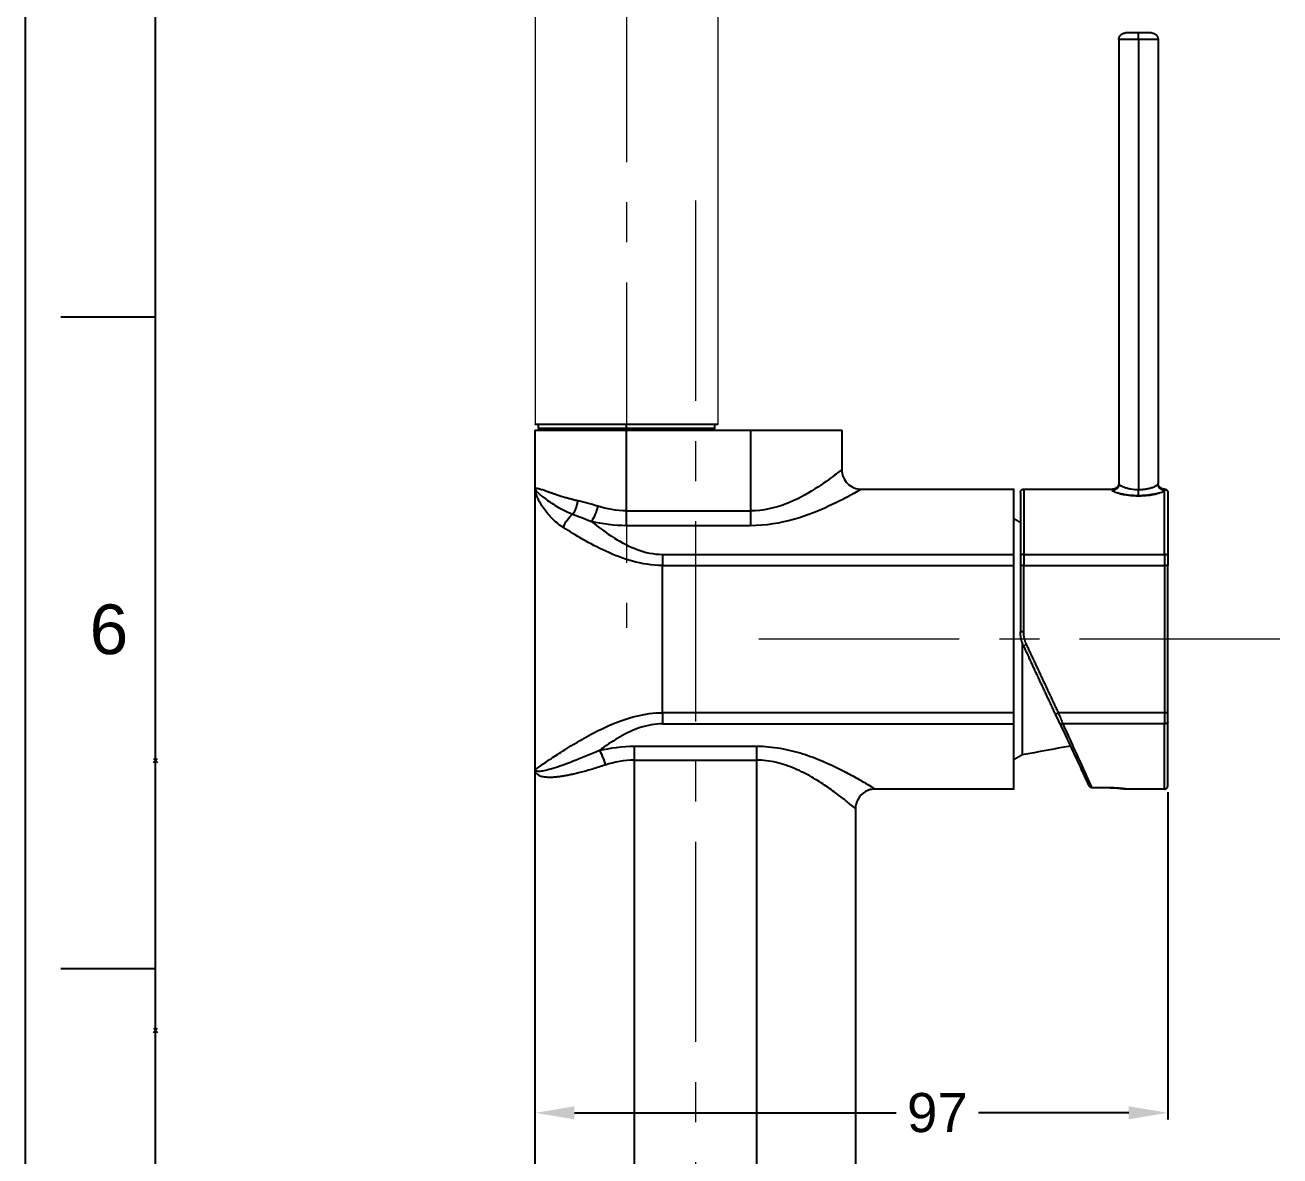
# Model space of a CAD drawing. Header units: inches. Extents: x 5272 to 5866, y -631 to 209.
# Drawn here: x 5272.3 to 5464.7, y -439.7 to -266.2 of the extents above; entities that cross this region are included whole.
import ezdxf

# ---------------------------------------------------------------- set-up
doc = ezdxf.new("R2010")
doc.units = ezdxf.units.IN
doc.header["$LTSCALE"] = 4.84
doc.header["$MEASUREMENT"] = 0
doc.header["$PDMODE"] = 3
doc.header["$PDSIZE"] = 0.3125
doc.linetypes.add('CENTERX2', pattern=[20.32, 12.7, -2.54, 2.54, -2.54])
doc.layers.get('0').update_dxf_attribs({"linetype": 'CONTINUOUS', "lineweight": 13})
doc.layers.get('Defpoints').update_dxf_attribs({"linetype": 'CONTINUOUS'})
doc.layers.add('CENTER', color=1, linetype='CENTERX2', lineweight=15)
doc.layers.add('DIM', color=3, linetype='CONTINUOUS', lineweight=9)
doc.layers.add('FORM', color=7, linetype='CONTINUOUS')
doc.styles.get("Standard").update_dxf_attribs({"font": 'arial.ttf'})
doc.dimstyles.new('사본 DIMSTYLE_1', dxfattribs={"dimtxt": 6, "dimasz": 6, "dimexe": 1, "dimexo": 1, "dimgap": 2, "dimtad": 1, "dimtih": 1, "dimtoh": 1, "dimdec": 1, "dimdsep": 46, "dimtxsty": 'Standard', "dimcen": 0, "dimclrd": 3, "dimclre": 3, "dimclrt": 4, "dimazin": 0, "dimtp": 0.3, "dimtm": 0.3, "dimtfac": 1, "dimtdec": 1, "dimtofl": 0, "dimtmove": 0, "dimatfit": 3, "dimfxl": 1, "dimtolj": 1, "dimtzin": 0, "dimarcsym": 0})

# ---------------------------------------------------------------- blocks, each defined once
blk = doc.blocks.new('*D9')
at = {"layer": 'Defpoints', "color": 0, "transparency": 16777216}
for p in [(5447.49, -382.86), (5350.49, -433.04), (5447.49, -433.04)]:
    blk.add_point(p, dxfattribs=at)
at = {"layer": 'DIM', "color": 3, "lineweight": -2, "transparency": 16777216}
for p, q in [((5447.49, -383.86), (5447.49, -434.04)), ((5356.49, -433.04), (5405.85, -433.04)), ((5441.49, -433.04), (5418.45, -433.04))]:
    blk.add_line(p, q, dxfattribs=at)
at = {"layer": 'DIM', "color": 3, "transparency": 16777216}
for points in [[(5356.49, -432.04), (5356.49, -434.04), (5350.49, -433.04)], [(5441.49, -432.04), (5441.49, -434.04), (5447.49, -433.04)]]:
    blk.add_solid(points, dxfattribs=at)
at = {"layer": 'DIM', "color": 4, "transparency": 16777216, "insert": (5412.15, -433.04), "char_height": 6, "attachment_point": 5}
blk.add_mtext('\\A1;97', dxfattribs=at)

msp = doc.modelspace()

# ---------------------------------------------------------------- linework, layer by layer
for points in [[(5350.49, -160.38), (5350.49, -243.87), (5350.49, -327.36)], [(5378.49, -160.38), (5378.49, -243.87), (5378.49, -327.36)]]:
    msp.add_open_spline(points, degree=2)
at = {"lineweight": -3}
for points, weights in [([(5439.99, -268.36), (5439.99, -267.36), (5440.99, -267.36)], [1, 0.707106781191, 1]), ([(5442.99, -267.36), (5440.99, -267.36), (5440.99, -267.36)], [1, 0.70710678119, 1]), ([(5442.99, -268.36), (5442.99, -267.36), (5442.99, -267.36)], [1, 0.70710678118, 1]), ([(5444.99, -267.36), (5444.99, -267.36), (5442.99, -267.36)], [1, 0.70710678119, 1]), ([(5444.99, -267.36), (5445.99, -267.36), (5445.99, -268.36)], [1, 0.707106781191, 1]), ([(5442.99, -268.36), (5439.99, -268.36), (5439.99, -268.36)], [1, 0.70710678119, 1]), ([(5445.99, -268.36), (5445.99, -268.36), (5442.99, -268.36)], [1, 0.70710678119, 1]), ([(5364.49, -328.36), (5350.49, -328.36), (5350.49, -328.36)], [1, 0.707106781187, 1]), ([(5364.49, -328.06), (5350.99, -328.06), (5350.99, -328.06)], [1, 0.707106781187, 1]), ([(5377.99, -328.06), (5377.99, -328.06), (5364.49, -328.06)], [1, 0.707106781187, 1]), ([(5397.49, -328.36), (5397.49, -328.36), (5383.49, -328.36)], [1, 0.707106781187, 1]), ([(5439.99, -336.36), (5439.99, -337.36), (5438.99, -337.36)], [1, 0.707106781187, 1]), ([(5423.89, -347.36), (5423.89, -337.36), (5423.89, -337.36)], [1, 0.884627810939, 1]), ([(5424.89, -337.86), (5424.89, -337.36), (5425.39, -337.36)], [1, 0.707106781189, 1]), ([(5424.89, -337.86), (5424.89, -337.86), (5424.89, -347.65)], [1, 0.884627810939, 1]), ([(5425.39, -337.36), (5425.39, -337.36), (5425.39, -347.36)], [1, 0.884627810939, 1]), ([(5438.99, -337.54), (5438.99, -337.36), (5438.99, -337.36)], [1, 0.998037259237, 1]), ([(5446.99, -337.36), (5446.99, -337.36), (5446.99, -337.54)], [1, 0.998037259237, 1]), ([(5446.99, -347.36), (5446.99, -338.83), (5446.99, -337.54)], [1, 0.912092442077, 1]), ([(5447.49, -337.86), (5447.49, -337.86), (5447.49, -347.65)], [1, 0.884627810939, 1]), ([(5364.49, -342.96), (5364.49, -342.06), (5364.49, -340.69)], [1, 0.909353109041, 1]), ([(5383.49, -340.69), (5383.49, -342.06), (5383.49, -342.96)], [1, 0.909353109041, 1]), ([(5369.99, -347.36), (5369.99, -348.13), (5369.99, -349.06)], [1, 0.955248658723, 1]), ([(5423.89, -349.06), (5423.89, -348.13), (5423.89, -347.36)], [1, 0.955248658726, 1]), ([(5425.39, -347.36), (5424.89, -347.36), (5424.89, -347.65)], [1, 0.707106781187, 1]), ([(5424.89, -347.65), (5424.89, -348.28), (5424.89, -349.06)], [1, 0.95524865873, 1]), ([(5425.39, -347.36), (5425.39, -348.13), (5425.39, -349.06)], [1, 0.95524865873, 1]), ([(5447.49, -347.65), (5447.49, -347.36), (5446.99, -347.36)], [1, 0.707106781187, 1]), ([(5446.99, -347.36), (5446.99, -348.13), (5446.99, -349.06)], [1, 0.95524865873, 1]), ([(5447.49, -347.65), (5447.49, -348.28), (5447.49, -349.06)], [1, 0.95524865873, 1]), ([(5425.39, -349.06), (5424.89, -349.06), (5424.89, -349.06)], [1, 0.707106781188, 1]), ([(5447.49, -349.06), (5447.49, -349.06), (5446.99, -349.06)], [1, 0.707106781188, 1]), ([(5425.39, -359.25), (5424.89, -359.25), (5424.89, -359.25)], [1, 0.707106781188, 1]), ([(5425.36, -361.37), (5424.89, -360.36), (5424.89, -359.25)], [1, 0.97629600712, 1]), ([(5425.81, -361.16), (5425.39, -360.25), (5425.39, -359.25)], [1, 0.97629600712, 1]), ([(5425.36, -361.37), (5425.36, -361.37), (5425.81, -361.16)], [1, 0.707106781193, 1]), ([(5369.99, -371.66), (5369.99, -372.59), (5369.99, -373.36)], [1, 0.955248658729, 1]), ([(5423.89, -373.36), (5423.89, -372.59), (5423.89, -371.66)], [1, 0.955248658727, 1]), ([(5430.26, -371.88), (5430.26, -371.88), (5430.71, -371.66)], [1, 0.707106781181, 1]), ([(5447.49, -371.66), (5447.49, -371.66), (5446.99, -371.66)], [1, 0.707106781185, 1]), ([(5446.99, -371.66), (5446.99, -372.59), (5446.99, -373.36)], [1, 0.955248658727, 1]), ([(5447.49, -373.08), (5447.49, -373.36), (5446.99, -373.36)], [1, 0.707106781187, 1]), ([(5447.49, -373.08), (5447.49, -372.44), (5447.49, -371.66)], [1, 0.955248658727, 1]), ([(5447.49, -382.86), (5447.49, -382.86), (5447.49, -373.08)], [1, 0.884627810939, 1]), ([(5423.89, -383.36), (5423.89, -383.36), (5423.89, -373.36)], [1, 0.884627810939, 1]), ([(5446.99, -383.36), (5446.99, -383.36), (5446.99, -373.36)], [1, 0.884627810939, 1]), ([(5365.69, -378.93), (5365.69, -377.67), (5365.69, -376.79)], [1, 0.921954445729, 1]), ([(5384.39, -376.79), (5384.39, -377.67), (5384.39, -378.93)], [1, 0.921954445729, 1]), ([(5446.99, -383.36), (5447.49, -383.36), (5447.49, -382.86)], [1, 0.707106781184, 1]), ([(5435.84, -383.16), (5435.84, -383.16), (5435.84, -383.15)], [1, 0.997730631385, 1]), ([(5438.06, -383.15), (5438.06, -383.16), (5438.06, -383.16)], [1, 0.997735434421, 1])]:
    msp.add_rational_spline(points, weights, degree=2, dxfattribs=at)
for points, degree in [([(5439.99, -268.36), (5439.99, -302.46), (5439.99, -336.55)], 2), ([(5442.99, -268.36), (5442.99, -302.88), (5442.99, -337.41)], 2), ([(5445.99, -268.36), (5445.99, -302.46), (5445.99, -336.55)], 2), ([(5350.49, -337.36), (5350.49, -332.86), (5350.49, -328.36)], 2), ([(5350.99, -328.06), (5350.99, -327.71), (5350.99, -327.36)], 2), ([(5351.74, -328.36), (5351.74, -328.21), (5351.74, -328.06)], 2), ([(5363.49, -328.36), (5363.49, -328.21), (5363.49, -328.06)], 2), ([(5364.49, -328.06), (5364.49, -327.71), (5364.49, -327.36)], 2), ([(5364.49, -328.36), (5364.49, -328.21), (5364.49, -328.06)], 2), ([(5364.49, -340.69), (5364.49, -334.53), (5364.49, -328.36)], 2), ([(5383.49, -328.36), (5373.99, -328.36), (5364.49, -328.36)], 2), ([(5365.49, -328.06), (5365.49, -328.21), (5365.49, -328.36)], 2), ([(5377.24, -328.06), (5377.24, -328.21), (5377.24, -328.36)], 2), ([(5377.99, -327.36), (5377.99, -327.71), (5377.99, -328.06)], 2), ([(5383.49, -328.36), (5383.49, -334.53), (5383.49, -340.69)], 2), ([(5397.49, -328.36), (5397.49, -331.36), (5397.49, -334.36)], 2), ([(5397.49, -334.36), (5397.49, -335.09), (5398.11, -336.74), (5399.77, -337.36), (5400.49, -337.36)], 3), ([(5356.96, -339.13), (5356.9, -339.12), (5356.78, -339.1), (5356.58, -339.05), (5356.36, -338.99), (5356.11, -338.93), (5355.85, -338.86), (5355.57, -338.79), (5355.27, -338.71), (5354.96, -338.61), (5354.64, -338.52), (5354.28, -338.41), (5354, -338.32), (5353.73, -338.23), (5353.49, -338.14), (5353.26, -338.07), (5353.05, -337.99), (5352.86, -337.93), (5352.68, -337.86), (5352.53, -337.81), (5352.36, -337.75), (5352.32, -337.73), (5351.87, -337.57), (5351.58, -337.48), (5351.31, -337.39), (5351.08, -337.33), (5350.89, -337.29), (5350.74, -337.26), (5350.62, -337.26), (5350.55, -337.27), (5350.5, -337.31), (5350.49, -337.34), (5350.49, -337.36)], 3), ([(5350.49, -380.36), (5350.49, -358.86), (5350.49, -337.36)], 2), ([(5400.49, -337.36), (5412.19, -337.36), (5423.89, -337.36)], 2), ([(5425.39, -337.36), (5432.19, -337.36), (5438.99, -337.36)], 2), ([(5360.06, -339.97), (5358.98, -339.62), (5357.94, -339.34), (5356.96, -339.13)], 3), ([(5360.06, -339.97), (5359.95, -340.41), (5359.67, -341.34), (5359.28, -342.06), (5359.1, -342.32)], 3), ([(5364.49, -340.69), (5362.95, -340.69), (5361.46, -340.42), (5360.06, -339.97)], 3), ([(5356.25, -341.2), (5357.14, -341.52), (5358.08, -341.89), (5359.1, -342.32)], 3), ([(5364.49, -342.96), (5362.62, -342.96), (5360.81, -342.72), (5359.1, -342.32)], 3), ([(5364.49, -340.69), (5373.99, -340.69), (5383.49, -340.69)], 2), ([(5423.89, -341.86), (5424.39, -342.15), (5424.89, -342.44)], 2), ([(5383.49, -342.96), (5373.99, -342.96), (5364.49, -342.96)], 2), ([(5369.99, -347.36), (5396.94, -347.36), (5423.89, -347.36)], 2), ([(5425.39, -347.36), (5436.19, -347.36), (5446.99, -347.36)], 2), ([(5369.99, -371.66), (5369.99, -360.36), (5369.99, -349.06)], 2), ([(5369.99, -349.06), (5396.94, -349.06), (5423.89, -349.06)], 2), ([(5423.89, -371.66), (5423.89, -360.36), (5423.89, -349.06)], 2), ([(5424.89, -349.06), (5424.89, -354.16), (5424.89, -359.25)], 2), ([(5425.39, -359.25), (5425.39, -354.16), (5425.39, -349.06)], 2), ([(5425.39, -349.06), (5436.19, -349.06), (5446.99, -349.06)], 2), ([(5446.99, -349.06), (5446.99, -360.36), (5446.99, -371.66)], 2), ([(5447.49, -371.66), (5447.49, -360.36), (5447.49, -349.06)], 2), ([(5430.26, -371.88), (5427.81, -366.62), (5425.36, -361.37)], 2), ([(5430.71, -371.66), (5428.26, -366.41), (5425.81, -361.16)], 2), ([(5423.89, -371.66), (5396.94, -371.66), (5369.99, -371.66)], 2), ([(5430.92, -373.29), (5430.72, -372.87), (5430.49, -372.38), (5430.26, -371.88)], 3), ([(5430.71, -371.66), (5430.95, -372.27), (5431.18, -372.86), (5431.37, -373.36)], 3), ([(5446.99, -371.66), (5438.85, -371.66), (5430.71, -371.66)], 2), ([(5431.37, -373.36), (5431.27, -373.39), (5431.06, -373.42), (5430.94, -373.34), (5430.92, -373.29)], 3), ([(5369.99, -373.36), (5396.94, -373.36), (5423.89, -373.36)], 2), ([(5446.99, -373.36), (5439.18, -373.36), (5431.37, -373.36)], 2), ([(5360.33, -377.46), (5362.05, -377.04), (5363.83, -376.79), (5365.69, -376.79)], 3), ([(5365.69, -376.79), (5375.04, -376.79), (5384.39, -376.79)], 2), ([(5432.54, -376.77), (5430.08, -377.22), (5427.63, -377.67), (5425.17, -378.13)], 3), ([(5365.69, -378.93), (5364.13, -378.93), (5362.65, -379.21), (5361.22, -379.69)], 3), ([(5365.69, -460.36), (5365.69, -419.65), (5365.69, -378.93)], 2), ([(5365.69, -378.93), (5375.04, -378.93), (5384.39, -378.93)], 2), ([(5384.39, -378.93), (5384.39, -419.65), (5384.39, -460.36)], 2), ([(5425.17, -378.13), (5424.53, -378.49), (5423.89, -378.86)], 2), ([(5361.22, -379.69), (5360.88, -379.8), (5360.23, -380.01), (5359.29, -380.3), (5358.4, -380.55), (5357.54, -380.78), (5356.74, -380.99), (5355.99, -381.16), (5355.29, -381.3), (5354.64, -381.41), (5354.03, -381.5), (5353.5, -381.55), (5352.91, -381.59), (5352.41, -381.58), (5351.96, -381.55), (5351.57, -381.48), (5351.23, -381.38), (5350.96, -381.24), (5350.75, -381.07), (5350.6, -380.87), (5350.51, -380.64), (5350.49, -380.46), (5350.49, -380.36)], 3), ([(5350.49, -460.36), (5350.49, -420.36), (5350.49, -380.36)], 2), ([(5435.84, -383.15), (5435.64, -383.15), (5435.46, -383.04), (5435.38, -382.87)], 3), ([(5423.89, -383.36), (5413.24, -383.36), (5402.59, -383.36)], 2), ([(5402.6, -383.36), (5402.6, -383.36), (5402.6, -383.36), (5402.6, -383.36)], 3), ([(5435.84, -383.15), (5436.95, -383.15), (5438.06, -383.15)], 2), ([(5446.99, -383.36), (5444.05, -383.36), (5441.11, -383.36)], 2), ([(5399.57, -386.35), (5399.58, -386.36), (5399.59, -386.37), (5399.59, -386.37)], 3), ([(5399.59, -386.36), (5399.59, -423.36), (5399.59, -460.36)], 2)]:
    msp.add_open_spline(points, degree=degree, dxfattribs=at)
for points, weights, knots in [([(5350.49, -327.36), (5350.49, -327.36), (5364.49, -327.36), (5378.49, -327.36), (5378.49, -327.36)], [1, 0.707106781187, 1, 0.707106781187, 1], [-0.0439823, -0.0439823, -0.0439823, -0.02199115, -0.02199115, 0, 0, 0]), ([(5446.99, -337.36), (5446.57, -337.36), (5446.28, -337.07), (5445.99, -336.78), (5445.99, -336.36)], [1, 0.853553390593, 0.853553390593, 0.853553390593, 1], [2, 2, 2, 2.828427, 2.828427, 3.656854, 3.656854, 3.656854]), ([(5446.99, -337.36), (5447.2, -337.36), (5447.34, -337.51), (5447.49, -337.65), (5447.49, -337.86)], [1, 0.853553390593, 0.853553390593, 0.853553390593, 1], [0, 0, 0, 0.4142136, 0.4142136, 0.8284271, 0.8284271, 0.8284271]), ([(5425.17, -360.9), (5425.17, -366.94), (5425.17, -371.62), (5425.17, -378.13), (5425.17, -378.13)], [0.962886133956, 0.928938322203, 1, 0.903822748345, 1], [0.00410245, 0.00410245, 0.00410245, 0.01570986, 0.01570986, 0.03141971, 0.03141971, 0.03141971])]:
    msp.add_rational_spline(points, weights, degree=2, knots=knots, dxfattribs=at)
for points, knots in [([(5397.49, -334.36), (5397.49, -334.36), (5397.3, -334.52), (5396.17, -335.4), (5393.6, -337.28), (5389.12, -339.81), (5385.41, -340.69), (5383.49, -340.69)], [-0.0234187, -0.0234187, -0.0234187, -0.0234187, -0.02049137, -0.01756403, -0.01170935, -0.00585468, 0, 0, 0, 0]), ([(5439.99, -336.55), (5439.99, -336.67), (5439.96, -336.86), (5439.83, -337.1), (5439.66, -337.31), (5439.36, -337.5), (5439.11, -337.54), (5438.99, -337.54)], [-0.001589408, -0.001589408, -0.001589408, -0.001589408, -0.001192056, -0.00099338, -0.000794704, -0.000397352, 0, 0, 0, 0]), ([(5439.99, -336.55), (5439.99, -336.62), (5440.11, -336.75), (5440.48, -336.94), (5440.85, -337.08), (5441.3, -337.21), (5442, -337.36), (5442.59, -337.41), (5442.99, -337.41)], [0, 0, 0, 0, 0.001209107, 0.00181366, 0.002418213, 0.003022766, 0.00362732, 0.004836426, 0.004836426, 0.004836426, 0.004836426]), ([(5442.99, -337.41), (5443.19, -337.41), (5443.59, -337.39), (5444.16, -337.32), (5444.59, -337.23), (5444.9, -337.15), (5445.12, -337.08), (5445.32, -337.01), (5445.55, -336.91), (5445.87, -336.75), (5445.99, -336.62), (5445.99, -336.55)], [0, 0, 0, 0, 0.000602662, 0.001205324, 0.001807985, 0.002109316, 0.002410647, 0.002711978, 0.003013309, 0.003615971, 0.004821294, 0.004821294, 0.004821294, 0.004821294]), ([(5446.99, -337.54), (5446.87, -337.54), (5446.62, -337.5), (5446.32, -337.31), (5446.15, -337.1), (5446.02, -336.86), (5445.99, -336.67), (5445.99, -336.55)], [-0.001589408, -0.001589408, -0.001589408, -0.001589408, -0.001192056, -0.000794704, -0.000596028, -0.000397352, 0, 0, 0, 0]), ([(5354.82, -343.26), (5354.11, -342.81), (5353.19, -342.04), (5352.23, -340.94), (5351.63, -340.1), (5351.14, -339.29), (5350.78, -338.54), (5350.54, -337.88), (5350.49, -337.52), (5350.49, -337.36)], [0, 0, 0, 0, 0.00363761, 0.00545642, 0.00727523, 0.00909403, 0.01091284, 0.01273165, 0.01455046, 0.01455046, 0.01455046, 0.01455046]), ([(5350.49, -337.36), (5350.49, -337.45), (5350.76, -337.82), (5351.7, -338.6), (5352.79, -339.37), (5353.77, -339.99), (5354.9, -340.62), (5355.79, -341.01), (5356.25, -341.2)], [-0.01466866, -0.01466866, -0.01466866, -0.01466866, -0.01097947, -0.00729028, -0.00544569, -0.00360109, -0.00175649, 0, 0, 0, 0]), ([(5400.49, -337.36), (5400.49, -337.36), (5400.26, -337.5), (5398.88, -338.28), (5395.76, -339.94), (5390.33, -342.18), (5385.82, -342.96), (5383.49, -342.96)], [0, 0, 0, 0, 0.00328637, 0.00657274, 0.01314549, 0.01971823, 0.02629097, 0.02629097, 0.02629097, 0.02629097]), ([(5442.99, -338.36), (5442.46, -338.36), (5441.67, -338.31), (5440.74, -338.18), (5440.13, -338.05), (5439.64, -337.91), (5439.15, -337.73), (5438.99, -337.61), (5438.99, -337.54)], [0, 0, 0, 0, 0.001565478, 0.002348217, 0.003130956, 0.003913695, 0.004696434, 0.006261912, 0.006261912, 0.006261912, 0.006261912]), ([(5440.14, -338.05), (5440.14, -338.05), (5440.24, -338.07), (5440.44, -338.11), (5440.85, -338.19), (5441.43, -338.28), (5442.19, -338.34), (5442.72, -338.36), (5442.99, -338.36)], [0.003107444, 0.003107444, 0.003107444, 0.003107444, 0.003121699, 0.003511912, 0.003902124, 0.004682549, 0.005462974, 0.006243398, 0.006243398, 0.006243398, 0.006243398]), ([(5442.99, -338.36), (5442.99, -338.33), (5442.99, -338.24), (5442.99, -338.05), (5442.99, -337.86), (5442.99, -337.66), (5442.99, -337.5), (5442.99, -337.41)], [-0.001284591, -0.001284591, -0.001284591, -0.001284591, -0.000963443, -0.000642295, -0.000481722, -0.000321148, 0, 0, 0, 0]), ([(5446.99, -337.54), (5446.99, -337.61), (5446.83, -337.73), (5446.4, -337.89), (5446.09, -337.98), (5445.83, -338.05), (5445.54, -338.11), (5445.12, -338.19), (5444.55, -338.28), (5443.79, -338.34), (5443.26, -338.36), (5442.99, -338.36)], [0, 0, 0, 0, 0.00156085, 0.002341274, 0.002731487, 0.003121699, 0.003511912, 0.003902124, 0.004682549, 0.005462974, 0.006243398, 0.006243398, 0.006243398, 0.006243398]), ([(5442.99, -338.36), (5443.52, -338.36), (5444.31, -338.31), (5445.24, -338.18), (5445.65, -338.09), (5445.83, -338.05), (5445.84, -338.05)], [0, 0, 0, 0, 0.001565478, 0.002348217, 0.003130956, 0.003147535, 0.003147535, 0.003147535, 0.003147535]), ([(5356.96, -339.13), (5356.94, -339.33), (5356.88, -339.68), (5356.66, -340.44), (5356.43, -340.93), (5356.25, -341.2)], [0, 0, 0, 0, 0.000569998, 0.00115409, 0.002322274, 0.002322274, 0.002322274, 0.002322274]), ([(5354.82, -343.26), (5354.93, -342.88), (5355.3, -342.1), (5355.93, -341.44), (5356.25, -341.2)], [-0.002634878, -0.002634878, -0.002634878, -0.002634878, -0.001263282, 0, 0, 0, 0]), ([(5359.1, -342.32), (5360.17, -343.18), (5362.31, -344.76), (5366.01, -346.78), (5368.65, -347.36), (5369.99, -347.36)], [0, 0, 0, 0, 0.00508357, 0.00926913, 0.01345469, 0.01345469, 0.01345469, 0.01345469]), ([(5369.99, -349.06), (5368.4, -349.06), (5365.28, -348.55), (5359.85, -346.37), (5356.62, -344.41), (5354.82, -343.26)], [0, 0, 0, 0, 0.00465843, 0.00931687, 0.01863374, 0.01863374, 0.01863374, 0.01863374]), ([(5350.49, -380.36), (5350.49, -380.36), (5350.76, -380.17), (5351.96, -379.34), (5353.82, -378.1), (5356.22, -376.57), (5359.01, -374.95), (5362.23, -373.35), (5365.9, -372.05), (5368.6, -371.66), (5369.99, -371.66)], [0, 0, 0, 0, 0.00386407, 0.00792286, 0.01198164, 0.01604043, 0.02009921, 0.02415799, 0.02821678, 0.03227556, 0.03227556, 0.03227556, 0.03227556]), ([(5430.92, -373.29), (5431.52, -374.59), (5432.65, -377), (5434, -379.9), (5434.94, -381.92), (5435.29, -382.66), (5435.38, -382.87)], [0.00000435, 0.00000435, 0.00000435, 0.00000435, 0.00490271, 0.00980543, 0.01470814, 0.0194658, 0.0194658, 0.0194658, 0.0194658]), ([(5369.99, -373.36), (5368.81, -373.36), (5366.53, -373.8), (5363.43, -375.3), (5361.45, -376.63), (5360.47, -377.35), (5360.33, -377.46)], [0, 0, 0, 0, 0.00362675, 0.00725349, 0.01088024, 0.01149642, 0.01149642, 0.01149642, 0.01149642]), ([(5431.37, -373.36), (5431.98, -374.69), (5433.1, -377.15), (5434.45, -380.12), (5435.4, -382.19), (5435.74, -382.94), (5435.84, -383.15)], [0, 0, 0, 0, 0.00500461, 0.01000922, 0.01501383, 0.01989907, 0.01989907, 0.01989907, 0.01989907]), ([(5384.39, -376.79), (5385.64, -376.79), (5388.11, -377.02), (5391.57, -377.9), (5394.63, -379.07), (5397.29, -380.33), (5399.52, -381.53), (5401.8, -382.86), (5402.59, -383.36), (5402.59, -383.36)], [0, 0, 0, 0, 0.00351829, 0.00703658, 0.01055488, 0.01407317, 0.01759146, 0.02110975, 0.02811642, 0.02811642, 0.02811642, 0.02811642]), ([(5360.33, -377.46), (5358.86, -378.08), (5356.17, -379.18), (5353.02, -380.33), (5351.31, -380.7), (5350.61, -380.63), (5350.49, -380.47), (5350.49, -380.36)], [-0.0198953, -0.0198953, -0.0198953, -0.0198953, -0.01492147, -0.00994765, -0.00497382, -0.00248691, 0, 0, 0, 0]), ([(5360.33, -377.46), (5360.5, -377.72), (5360.84, -378.41), (5361.11, -379.28), (5361.22, -379.69)], [-0.002675619, -0.002675619, -0.002675619, -0.002675619, -0.001337809, 0, 0, 0, 0]), ([(5399.59, -386.36), (5399.59, -386.36), (5398.93, -385.8), (5397.03, -384.3), (5395.16, -382.94), (5392.94, -381.51), (5390.39, -380.19), (5387.5, -379.2), (5385.43, -378.93), (5384.39, -378.93)], [0.00001739, 0.00001739, 0.00001739, 0.00001739, 0.00635431, 0.00953581, 0.0127173, 0.01589879, 0.01908028, 0.02226177, 0.02544327, 0.02544327, 0.02544327, 0.02544327]), ([(5435.84, -383.16), (5435.74, -383.16), (5435.65, -383.13), (5435.57, -383.08), (5435.49, -383.03), (5435.43, -382.96), (5435.39, -382.88)], [0.0118223, 0.0118223, 0.0118223, 0.0118223, 0.3018895, 0.3018895, 0.3018895, 0.5723858, 0.5723858, 0.5723858, 0.5723858]), ([(5402.59, -383.36), (5402.34, -383.36), (5402.09, -383.4), (5401.35, -383.59), (5400.85, -383.86), (5400.47, -384.24), (5400.09, -384.62), (5399.82, -385.13), (5399.63, -385.87), (5399.59, -386.12), (5399.59, -386.36)], [0.681893, 0.681893, 0.681893, 0.681893, 1.404811, 1.404811, 3.084517, 3.084517, 3.084517, 4.774911, 4.774911, 5.488848, 5.488848, 5.488848, 5.488848]), ([(5438.06, -383.15), (5438.46, -383.15), (5439.06, -383.17), (5439.76, -383.22), (5440.23, -383.26), (5440.61, -383.3), (5440.89, -383.33), (5441.07, -383.36), (5441.11, -383.36), (5441.11, -383.36)], [0, 0, 0, 0, 0.001213003, 0.001819505, 0.002426007, 0.003032508, 0.00363901, 0.004245512, 0.004854294, 0.004854294, 0.004854294, 0.004854294]), ([(5441.11, -383.36), (5441.1, -383.36), (5441.08, -383.36), (5441.07, -383.36), (5441.07, -383.36), (5441.07, -383.36), (5441.06, -383.36), (5441.06, -383.36), (5441.06, -383.36), (5441.06, -383.36), (5441.06, -383.36), (5441.05, -383.36), (5441.04, -383.36), (5441.03, -383.35), (5441.01, -383.35), (5440.97, -383.35), (5440.91, -383.34), (5440.83, -383.33), (5440.76, -383.32), (5440.67, -383.31), (5440.56, -383.3), (5440.45, -383.28), (5440.32, -383.27), (5440.19, -383.26), (5440.05, -383.24), (5439.89, -383.23), (5439.73, -383.22), (5439.57, -383.21), (5439.39, -383.2), (5439.21, -383.19), (5438.85, -383.17), (5438.45, -383.16), (5438.06, -383.16)], [0.010401, 0.010401, 0.010401, 0.010401, 0.042899, 0.042899, 0.042899, 0.052965, 0.052965, 0.075675, 0.075675, 0.188071, 0.188071, 0.340036, 0.340036, 0.643924, 0.643924, 0.643924, 1.243039, 1.243039, 1.243039, 1.84175, 1.84175, 1.84175, 2.437867, 2.437867, 2.437867, 3.032096, 3.032096, 3.032096, 3.626321, 3.626321, 3.626321, 4.826986, 4.826986, 4.826986, 4.826986]), ([(5441.02, -383.35), (5441.03, -383.35), (5441.03, -383.35), (5441.03, -383.35), (5441.05, -383.36), (5441.06, -383.36), (5441.06, -383.36), (5441.06, -383.36)], [0.39236004, 0.39236004, 0.39236004, 0.39236004, 0.39429815, 0.39429815, 0.40186118, 0.40186118, 0.4044974, 0.4044974, 0.4044974, 0.4044974])]:
    msp.add_open_spline(points, degree=3, knots=knots, dxfattribs=at)
at = {"layer": 'CENTER', "ltscale": 0.5}
for points in [[(5375.04, -293.09), (5375.04, -583.78)], [(5464.68, -360.36), (5383.9, -360.36)]]:
    msp.add_lwpolyline(points, dxfattribs=at)
msp.add_rational_spline([(5364.49, -60.38), (5364.49, -60.38), (5364.49, -358.62)], [1, 0.707106781187, 1], degree=2, dxfattribs=at)
at = {"layer": 'FORM'}
for p, q in [((5272.26, 209.03), (5272.26, -630.97)), ((5292.26, -610.97), (5292.26, 189.03)), ((5292.26, -310.97), (5277.72, -310.97)), ((5292.26, -410.97), (5277.72, -410.97))]:
    msp.add_line(p, q, dxfattribs=at)
for p in [(5292.26, -378.99), (5292.26, -378.99), (5292.26, -420.38), (5292.26, -420.38)]:
    msp.add_point(p, dxfattribs=at)

# ---------------------------------------------------------------- texts
at = {"layer": 'FORM', "insert": (5285.11, -358.91), "char_height": 7.62, "attachment_point": 5}
msp.add_mtext_dynamic_manual_height_columns('6', width=50, gutter_width=12.5, heights=[0], dxfattribs=at)

# ---------------------------------------------------------------- dimensions: what is measured, and where the dimension line sits
at = {"layer": 'DIM'}
dim = msp.add_linear_dim(base=(5447.49, -433.04), p1=(5350.49, -433.04), p2=(5447.49, -382.86), dimstyle='사본 DIMSTYLE_1', override={"dimtad": 0}, dxfattribs=at)
dim.commit()
dim.dimension.update_dxf_attribs({"geometry": '*D9', "text_midpoint": (5412.15, -433.04), "dimtype": 160})

doc.saveas('drawing.dxf')
